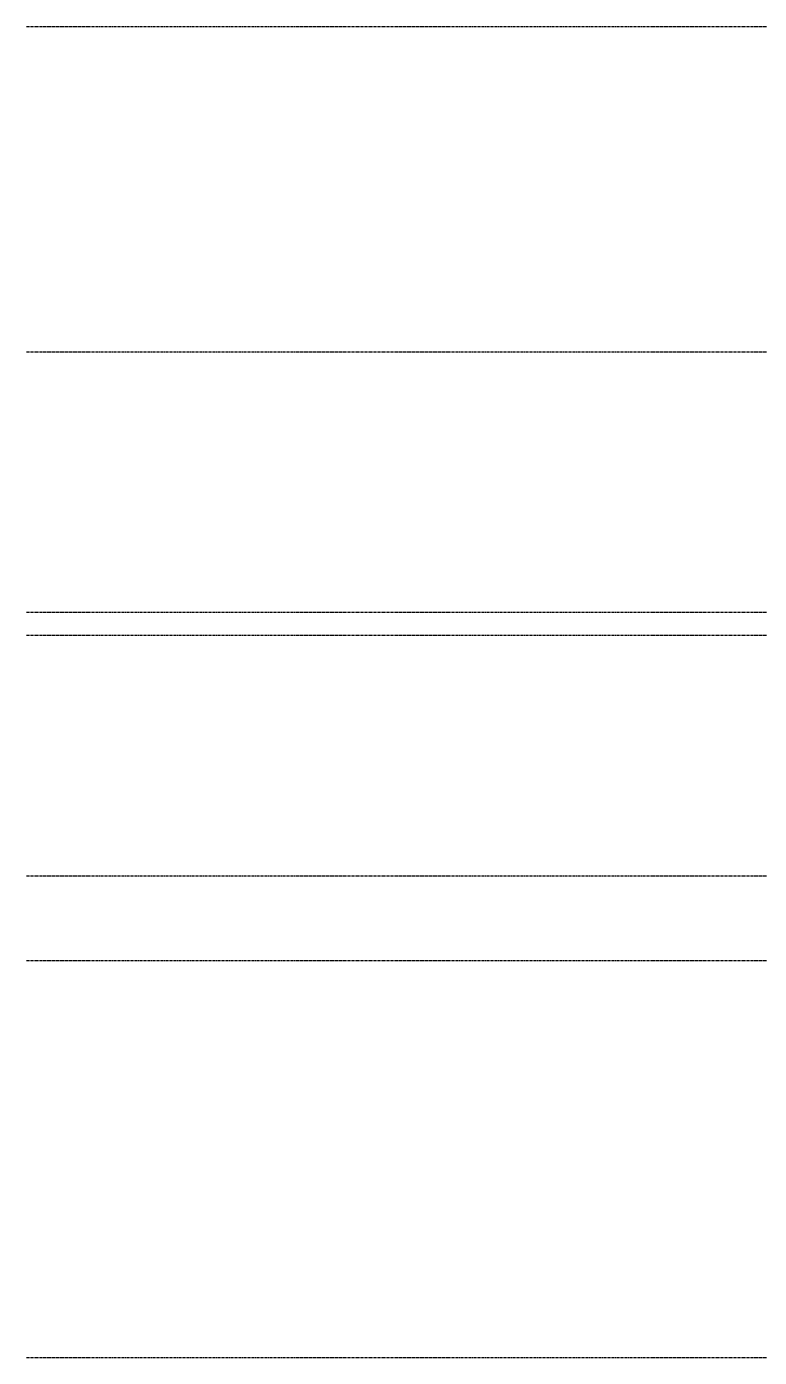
# Model space of a CAD drawing. Header units: millimetres. Extents: x 50357 to 985146, y 723188 to 1803594.
# Drawn here: x 827706 to 838971, y 767603 to 788053 of the extents above; entities that cross this region are included whole.
import ezdxf

# ---------------------------------------------------------------- set-up
doc = ezdxf.new("R2010")
doc.units = ezdxf.units.MM
doc.header["$LTSCALE"] = 3
doc.header["$MEASUREMENT"] = 0
doc.linetypes.add('Grid Line', pattern=[22.225, 12.7, -3.175, 3.175, -3.175])
doc.layers.add('ADS012__', color=7, linetype='Continuous', lineweight=13)

msp = doc.modelspace()

# ---------------------------------------------------------------- linework, layer by layer
at = {"layer": 'ADS012__', "linetype": 'Grid Line', "lineweight": 30}
for p, q in [((827706.3622, 788052.7666), (846517.1118, 788052.7666)), ((827706.3622, 783052.7666), (846517.1118, 783052.7666)), ((827706.3622, 779052.7666), (846517.1118, 779052.7666)), ((827706.3622, 778702.7666), (846517.1118, 778702.7666)), ((827706.3622, 775002.7666), (846517.1118, 775002.7666)), ((827706.3622, 773702.7666), (846517.1118, 773702.7666)), ((827706.3622, 767602.7666), (846517.1118, 767602.7666))]:
    msp.add_line(p, q, dxfattribs=at)

doc.saveas('drawing.dxf')
